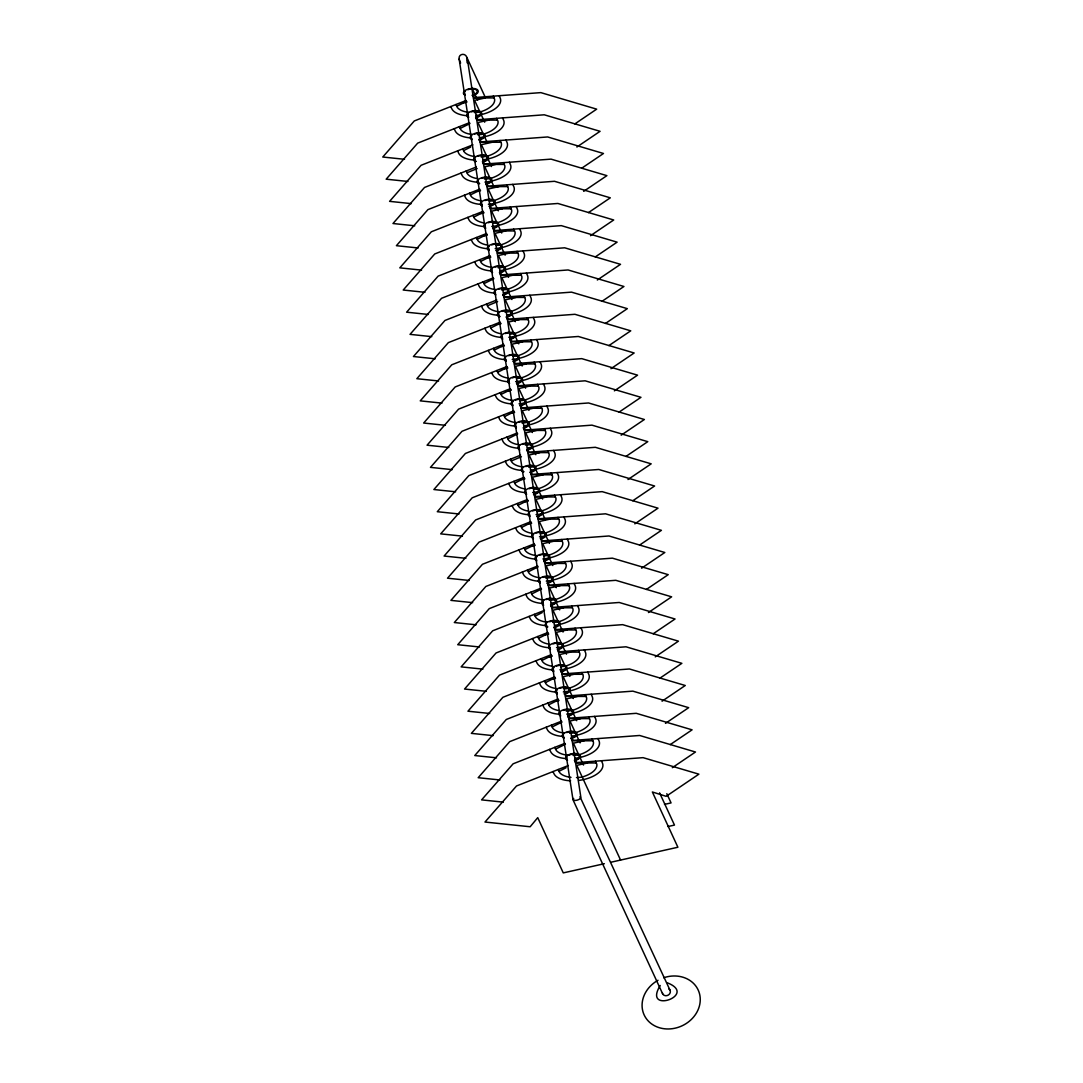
<?xml version="1.0" encoding="UTF-8"?>
<svg xmlns="http://www.w3.org/2000/svg" width="1083" height="1083" viewBox="0 0 1083 1083"><rect width="100%" height="100%" fill="white"/><g stroke="black" fill="none" stroke-linecap="round" stroke-linejoin="round"><path stroke-width="1.5" d="M662.661 993.856L573.002 799.809L459.138 59.064C458.123 53.879 465.365 52.444 466.814 57.345L485.17 97.077M466.814 57.345L467.152 62.8M573.638 798.442C571.513 802.124 580.962 800.175 580.854 797.223L467.545 60.147M660.21 985.516C642.273 1014.609 698.508 995.331 667.615 982.931M574.843 123.922L596.665 109.153L540.85 92.624L474.95 97.524L472.405 95.602L474.232 95.06A7.527 3.655 -8.7 0 0 477.129 89.483A7.527 3.655 -8.7 0 0 466.313 89.781A7.527 3.655 -8.7 0 0 465.297 95.304M576.887 147.017L600.077 131.314L544.248 114.798L478.348 119.685L475.803 117.763L477.644 117.221A7.527 3.655 -8.7 0 0 480.541 111.644A7.527 3.655 -8.7 0 0 469.724 111.942A7.527 3.655 -8.7 0 0 468.709 117.465M581.652 168.258L603.475 153.488L547.66 136.959L481.759 141.846L479.214 139.937L481.042 139.396A7.527 3.655 -8.7 0 0 483.939 133.818A7.527 3.655 -8.7 0 0 473.122 134.116A7.527 3.655 -8.7 0 0 472.107 139.639M583.696 191.339L606.886 175.649L551.071 159.133L485.17 164.02L482.625 162.098L484.453 161.557A7.527 3.655 -8.7 0 0 487.35 155.979A7.527 3.655 -8.7 0 0 476.534 156.277A7.527 3.655 -8.7 0 0 475.518 161.8M588.475 212.593L610.298 197.823L554.482 181.294L488.568 186.181L486.023 184.272L487.864 183.731A7.527 3.655 -8.7 0 0 490.761 178.153A7.527 3.655 -8.7 0 0 479.945 178.451A7.527 3.655 -8.7 0 0 478.93 183.975M590.519 235.674L613.695 219.984L557.88 203.469L491.98 208.356L489.435 206.433L491.262 205.892A7.527 3.655 -8.7 0 0 494.173 200.314A7.527 3.655 -8.7 0 0 483.343 200.612A7.527 3.655 -8.7 0 0 482.341 206.136M595.284 256.928L617.107 242.159L561.292 225.63L495.391 230.517L492.846 228.608L494.674 228.066A7.527 3.655 -8.7 0 0 497.571 222.489A7.527 3.655 -8.7 0 0 486.754 222.787A7.527 3.655 -8.7 0 0 485.739 228.31M597.329 280.01L620.518 264.32L564.703 247.804L498.803 252.691L496.244 250.769L498.085 250.227A7.527 3.655 -8.7 0 0 500.982 244.65A7.527 3.655 -8.7 0 0 490.166 244.948A7.527 3.655 -8.7 0 0 489.15 250.471M602.094 301.264L623.93 286.494L568.101 269.965L502.201 274.852L499.656 272.943L501.497 272.402A7.527 3.655 -8.7 0 0 504.394 266.824A7.527 3.655 -8.7 0 0 493.564 267.122A7.527 3.655 -8.7 0 0 492.562 272.645M605.505 323.424L627.328 308.655L571.513 292.139L505.612 297.026L503.067 295.104L504.895 294.562A7.527 3.655 -8.7 0 0 507.792 288.985A7.527 3.655 -8.7 0 0 496.975 289.283A7.527 3.655 -8.7 0 0 495.96 294.806M608.917 345.599L630.739 330.829L574.924 314.3L509.024 319.187L506.478 317.278L508.306 316.737A7.527 3.655 -8.7 0 0 511.203 311.159A7.527 3.655 -8.7 0 0 500.387 311.457A7.527 3.655 -8.7 0 0 499.371 316.981M610.961 368.68L634.151 352.99L578.322 336.475L512.421 341.362L509.876 339.439L511.718 338.898A7.527 3.655 -8.7 0 0 514.615 333.32A7.527 3.655 -8.7 0 0 503.798 333.618A7.527 3.655 -8.7 0 0 502.783 339.141M614.359 390.855L637.549 375.165L581.733 358.635L515.833 363.522L513.288 361.614L515.115 361.072A7.527 3.655 -8.7 0 0 518.012 355.495A7.527 3.655 -8.7 0 0 507.196 355.793A7.527 3.655 -8.7 0 0 506.194 361.316M619.138 412.095L640.96 397.326L585.145 380.81L519.244 385.697L516.699 383.775L518.527 383.233A7.527 3.655 -8.7 0 0 521.424 377.656A7.527 3.655 -8.7 0 0 510.607 377.953A7.527 3.655 -8.7 0 0 509.592 383.477M621.182 435.19L644.371 419.5L588.556 402.971L522.656 407.858L520.097 405.935L521.938 405.408A7.527 3.655 -8.7 0 0 524.835 399.83A7.527 3.655 -8.7 0 0 514.019 400.128A7.527 3.655 -8.7 0 0 513.004 405.651M625.947 456.43L647.769 441.661L591.954 425.145L526.054 430.032L523.509 428.11L525.35 427.568A7.527 3.655 -8.7 0 0 528.247 421.991A7.527 3.655 -8.7 0 0 517.417 422.289A7.527 3.655 -8.7 0 0 516.415 427.812M627.991 479.525L651.181 463.835L595.366 447.306L529.465 452.193L526.92 450.271L528.748 449.743A7.527 3.655 -8.7 0 0 531.645 444.165A7.527 3.655 -8.7 0 0 520.828 444.463A7.527 3.655 -8.7 0 0 519.813 449.986M632.77 500.766L654.592 485.996L598.777 469.481L532.877 474.368L530.332 472.445L532.159 471.904A7.527 3.655 -8.7 0 0 535.056 466.326A7.527 3.655 -8.7 0 0 524.24 466.624A7.527 3.655 -8.7 0 0 523.224 472.147M634.814 523.861L658.004 508.171L602.175 491.641L536.275 496.528L533.729 494.606L535.571 494.078A7.527 3.655 -8.7 0 0 538.468 488.501A7.527 3.655 -8.7 0 0 527.651 488.785A7.527 3.655 -8.7 0 0 526.636 494.322M639.579 545.101L661.402 530.332L605.587 513.816L539.686 518.703L537.141 516.781L538.968 516.239A7.527 3.655 -8.7 0 0 541.866 510.662A7.527 3.655 -8.7 0 0 531.049 510.959A7.527 3.655 -8.7 0 0 530.034 516.483M641.623 568.196L664.813 552.492L608.998 535.977L543.097 540.864L540.552 538.941L542.38 538.413A7.527 3.655 -8.7 0 0 545.277 532.836A7.527 3.655 -8.7 0 0 534.461 533.12A7.527 3.655 -8.7 0 0 533.445 538.657M646.402 589.436L668.225 574.667L612.409 558.151L546.509 563.038L543.95 561.116L545.791 560.574A7.527 3.655 -8.7 0 0 548.688 554.997A7.527 3.655 -8.7 0 0 537.872 555.295A7.527 3.655 -8.7 0 0 536.857 560.818M648.446 612.531L671.622 596.828L615.807 580.312L549.907 585.199L547.362 583.277L549.189 582.749A7.527 3.655 -8.7 0 0 552.1 577.171A7.527 3.655 -8.7 0 0 541.27 577.456A7.527 3.655 -8.7 0 0 540.268 582.992M653.211 633.772L675.034 619.002L619.219 602.473L553.318 607.373L550.773 605.451L552.601 604.91A7.527 3.655 -8.7 0 0 555.498 599.332A7.527 3.655 -8.7 0 0 544.681 599.63A7.527 3.655 -8.7 0 0 543.666 605.153M655.256 656.867L678.445 641.163L622.63 624.647L556.73 629.534L554.185 627.612L556.012 627.084A7.527 3.655 -8.7 0 0 558.909 621.507A7.527 3.655 -8.7 0 0 548.093 621.791A7.527 3.655 -8.7 0 0 547.077 627.328M660.021 678.107L681.857 663.337L626.028 646.808L560.128 651.709L557.583 649.786L559.424 649.245A7.527 3.655 -8.7 0 0 562.321 643.668A7.527 3.655 -8.7 0 0 551.504 643.965A7.527 3.655 -8.7 0 0 550.489 649.489M662.065 701.202L685.255 685.498L629.44 668.983L563.539 673.87L560.994 671.947L562.822 671.406A7.527 3.655 -8.7 0 0 565.719 665.842A7.527 3.655 -8.7 0 0 554.902 666.126A7.527 3.655 -8.7 0 0 553.887 671.65M665.476 723.363L688.666 707.673L632.851 691.144L566.951 696.031L564.405 694.122L566.233 693.58A7.527 3.655 -8.7 0 0 569.13 688.003A7.527 3.655 -8.7 0 0 558.314 688.301A7.527 3.655 -8.7 0 0 557.298 693.824M670.255 744.603L692.078 729.834L636.263 713.318L570.348 718.205L567.803 716.283L569.644 715.741A7.527 3.655 -8.7 0 0 572.541 710.164A7.527 3.655 -8.7 0 0 561.725 710.462A7.527 3.655 -8.7 0 0 560.71 715.985M672.299 767.698L695.476 752.008L639.66 735.479L573.76 740.366L571.215 738.457L573.042 737.916A7.527 3.655 -8.7 0 0 575.953 732.338A7.527 3.655 -8.7 0 0 565.123 732.636A7.527 3.655 -8.7 0 0 564.121 738.159M456.769 106.256L466.611 101.369M460.18 128.43L470.022 123.53M463.592 150.591L470.672 147.071M466.99 172.766L477.143 168.555M470.401 194.926L480.243 190.039M473.812 217.101L483.641 212.2M477.21 239.262L487.052 234.375M480.622 261.436L490.464 256.536M484.033 283.597L493.875 278.71M487.445 305.772L497.598 301.561M490.843 327.932L500.684 323.045M494.254 350.107L504.096 345.206M497.666 372.268L507.494 367.381M501.063 394.442L510.905 389.542M504.475 416.603L514.317 411.716M507.886 438.777L517.715 433.877M511.298 460.938L521.437 456.728M514.696 483.113L524.538 478.212M518.107 505.274L527.949 500.387M521.519 527.435L531.347 522.548M524.917 549.609L534.758 544.708M528.328 571.77L538.17 566.883M531.739 593.944L541.568 589.044M535.151 616.105L542.231 612.585M538.549 638.28L548.391 633.379M541.96 660.44L551.802 655.553M545.372 682.615L555.2 677.714M548.77 704.776L558.611 699.889M552.181 726.95L562.023 722.05M555.593 749.111L565.421 744.224M558.99 771.286L566.084 767.752M466.123 100.489L414.288 120.958L382.773 157.021L404.514 159.296M469.521 122.65L417.7 143.118L386.184 179.182L407.925 181.457M472.933 144.824L421.111 165.293L389.596 201.357L411.337 203.631M476.344 166.985L424.522 187.454L392.994 223.518L414.735 225.792M479.755 189.159L427.92 209.628L396.405 245.692L418.146 247.966M483.153 211.32L431.332 231.789L399.817 267.853L421.558 270.127M486.565 233.495L434.743 253.963L403.214 290.027L424.956 292.302M489.976 255.656L438.141 276.124L406.626 312.188L428.367 314.463M493.374 277.83L441.553 298.299L410.037 334.363L431.779 336.637M496.786 299.991L444.964 320.46L413.449 356.524L435.19 358.798M500.197 322.165L448.362 342.621L416.847 378.698L438.588 380.972M503.595 344.326L451.773 364.795L420.258 400.859L441.999 403.133M507.006 366.501L455.185 386.956L423.67 423.033L445.411 425.308M510.418 388.662L458.596 409.13L427.068 445.194L448.809 447.469M513.829 410.836L461.994 431.291L430.479 467.369L452.22 469.643M517.227 432.997L465.406 453.466L433.89 489.53L455.632 491.804M520.639 455.171L468.817 475.627L437.302 511.704L459.043 513.978M524.05 477.332L472.215 497.801L440.7 533.865L462.441 536.139M527.448 499.507L475.627 519.962L444.111 556.039L465.852 558.314M530.86 521.668L479.038 542.136L447.523 578.2L469.264 580.474M534.271 543.842L482.449 564.297L450.921 600.375L472.662 602.649M537.682 566.003L485.847 586.472L454.332 622.535L476.073 624.81M541.08 588.164L489.259 608.632L457.743 644.71L479.485 646.971M544.492 610.338L492.67 630.807L461.155 666.871L482.896 669.145M547.903 632.499L496.068 652.968L464.553 689.045L486.294 691.306M551.301 654.673L499.48 675.142L467.964 711.206L489.706 713.48M554.713 676.834L502.891 697.303L471.376 733.367L493.117 735.641M558.124 699.009L506.303 719.478L474.774 755.541L496.515 757.816M561.536 721.17L509.7 741.638L478.185 777.702L499.926 779.977M564.933 743.344L513.112 763.813L481.597 799.877L503.338 802.151M568.345 765.505L516.523 785.974L484.994 822.038L530.156 826.762L537.737 817.638L563.268 872.898L604.355 863.706M596.246 762.946L575.709 762.974L574.626 760.618L576.454 760.076A7.527 3.655 -8.7 0 0 579.351 754.499A7.527 3.655 -8.7 0 0 568.534 754.797A7.527 3.655 -8.7 0 0 567.519 760.32M463.862 102.736L466.922 102.046M485.319 97.93L474.584 100.34L484.683 122.189M488.717 120.105L477.996 122.501L487.391 142.834M492.129 142.266L481.407 144.675L491.492 166.525M495.54 164.44L484.805 166.836L494.2 187.169M477.495 191.407L480.554 190.716M498.938 186.601L488.216 188.997L498.315 210.86M480.893 213.568L483.966 212.891M502.35 208.775L491.628 211.171L501.713 233.021M484.304 235.742L487.364 235.052M505.761 230.936L495.026 233.332L505.125 255.195M487.716 257.903L490.775 257.226M509.172 253.111L498.437 255.507L508.536 277.356M512.57 275.272L501.849 277.668L511.948 299.517M515.982 297.446L505.26 299.842L515.346 321.692M497.936 324.413L500.996 323.722M519.393 319.607L508.658 322.003L518.757 343.853M501.348 346.574L504.407 345.897M522.791 341.781L512.069 344.177L522.168 366.027M504.746 368.748L507.819 368.058M526.203 363.942L515.481 366.338L525.566 388.188M508.157 390.909L511.217 390.232M529.614 386.103L518.879 388.513L528.978 410.362M511.569 413.083L514.628 412.393M533.012 408.277L522.29 410.674L532.389 432.523M536.423 430.438L525.702 432.848L535.801 454.698M539.835 452.613L529.1 455.009L538.495 475.342M521.789 479.579L524.849 478.889M543.246 474.774L532.511 477.183L542.61 499.033M525.187 501.754L528.26 501.063M546.644 496.948L535.923 499.344L545.318 519.678M528.599 523.915L531.672 523.224M550.056 519.109L539.334 521.519L549.419 543.368M532.01 546.089L535.07 545.399M553.467 541.283L542.732 543.68L552.831 565.529M556.865 563.444L546.143 565.854L556.242 587.703M560.277 585.619L549.555 588.015L559.654 609.864M563.688 607.78L552.953 610.189L563.052 632.039M545.642 634.746L548.702 634.069M567.099 629.954L556.364 632.35L566.463 654.2M549.04 656.921L552.113 656.23M570.497 652.115L559.776 654.525L569.875 676.374M552.452 679.082L555.525 678.405M573.909 674.289L563.187 676.685L573.273 698.535M555.863 701.256L558.923 700.566M577.32 696.45L566.585 698.86L576.684 720.709M580.718 718.625L569.996 721.021L580.095 742.87M584.13 740.786L573.408 743.195L583.493 765.045M587.541 762.96L576.806 765.356L620.573 860.078M664.502 804.385L671.067 802.909L666.817 793.704M667.9 826.546L674.479 825.084L659.588 792.837M610.853 862.244L677.89 847.244L652.359 791.984L666.153 796.33L698.887 774.169L643.072 757.653L577.171 762.54L574.626 760.618M473.488 97.944L494.024 97.917M497.435 120.091L476.886 120.118L475.803 117.763M500.833 142.252L480.297 142.279L479.214 139.937M504.245 164.426L483.708 164.454L482.625 162.098M507.656 186.587L487.12 186.614L486.023 184.272M511.068 208.762L490.518 208.789L489.435 206.433M493.929 230.95L514.466 230.923M497.341 253.124L517.877 253.097M521.289 275.258L500.739 275.285L499.656 272.943M524.686 297.432L504.15 297.459L503.067 295.104M528.098 319.593L507.561 319.62L506.478 317.278M531.509 341.768L510.959 341.795L509.876 339.439M514.371 363.956L534.921 363.929M517.782 386.117L538.319 386.103M521.194 408.291L541.73 408.264M545.142 430.438L524.592 430.452L523.509 428.11M548.539 452.599L528.003 452.626L526.92 450.271M551.951 474.774L531.415 474.787L530.332 472.445M534.812 496.962L555.362 496.935M538.224 519.123L558.774 519.109M541.635 541.297L562.172 541.27M565.583 563.444L545.047 563.458L543.95 561.116M568.995 585.605L548.445 585.632L547.362 583.277M572.393 607.78L551.856 607.793L550.773 605.451M575.804 629.94L555.268 629.968L554.185 627.612M579.215 652.101L558.666 652.128L557.583 649.786M562.077 674.303L582.613 674.276M565.488 696.464L586.025 696.437M589.436 718.611L568.9 718.638L567.803 716.283M592.848 740.772L572.298 740.799L571.215 738.457M579.96 796.695L670.066 990.295M460.6 63.085L459.138 59.064M499.141 95.724L500.116 97.849A24.963 12.116 -8.7 0 1 476.344 115.434M493.239 96.157L494.606 99.243A22.161 10.749 -8.7 0 1 479.972 111.996A22.161 10.749 -8.7 0 1 474.246 112.551M502.553 117.885L503.527 120.023A24.963 12.116 -8.7 0 1 479.755 137.595M496.637 118.331L498.018 121.404A22.161 10.749 -8.7 0 1 483.384 134.17A22.161 10.749 -8.7 0 1 477.657 134.725M505.951 140.059L506.939 142.184A24.963 12.116 -8.7 0 1 483.167 159.77M500.048 140.492L501.429 143.579A22.161 10.749 -8.7 0 1 486.795 156.331A22.161 10.749 -8.7 0 1 481.069 156.886M509.362 162.22L510.35 164.359A24.963 12.116 -8.7 0 1 484.954 182.106M471.904 87.913L477.576 100.177M503.46 162.667L504.84 165.74A22.161 10.749 -8.7 0 1 490.193 178.505A22.161 10.749 -8.7 0 1 484.467 179.061M512.773 184.394L513.748 186.52A24.963 12.116 -8.7 0 1 488.365 204.281M506.858 184.827L508.238 187.914A22.161 10.749 -8.7 0 1 493.604 200.666A22.161 10.749 -8.7 0 1 489.299 201.154M516.171 206.555L517.16 208.694A24.963 12.116 -8.7 0 1 491.777 226.442M510.269 207.002L511.65 210.075A22.161 10.749 -8.7 0 1 497.016 222.841A22.161 10.749 -8.7 0 1 492.697 223.328M519.583 228.73L520.571 230.855A24.963 12.116 -8.7 0 1 495.188 248.616M513.68 229.163L515.061 232.249A22.161 10.749 -8.7 0 1 500.427 245.002A22.161 10.749 -8.7 0 1 496.109 245.489M455.943 104.51L457.405 107.569A22.161 10.749 -8.7 0 0 468.777 112.348M522.994 250.89L523.969 253.016A24.963 12.116 -8.7 0 1 500.197 270.601M450.772 106.554L451.76 108.679A24.963 12.116 -8.7 0 0 466.868 115.691M459.341 126.67L460.803 129.73A22.161 10.749 -8.7 0 0 472.188 134.509M517.078 251.337L518.459 254.41A22.161 10.749 -8.7 0 1 503.825 267.176A22.161 10.749 -8.7 0 1 498.099 267.718M526.406 273.065L527.38 275.19A24.963 12.116 -8.7 0 1 503.609 292.776M454.183 128.715L455.158 130.84A24.963 12.116 -8.7 0 0 470.266 137.866M520.49 273.498L521.871 276.585A22.161 10.749 -8.7 0 1 507.237 289.337A22.161 10.749 -8.7 0 1 501.51 289.892M462.752 148.845L464.214 151.904A22.161 10.749 -8.7 0 0 475.599 156.683M529.804 295.226L530.792 297.351A24.963 12.116 -8.7 0 1 507.02 314.936M457.595 150.889L458.569 153.014A24.963 12.116 -8.7 0 0 475.193 160.122M466.164 171.006L467.626 174.065A22.161 10.749 -8.7 0 0 477.305 178.614M523.901 295.673L525.282 298.746A22.161 10.749 -8.7 0 1 510.648 311.511A22.161 10.749 -8.7 0 1 504.922 312.053M533.215 317.4L534.203 319.526A24.963 12.116 -8.7 0 1 508.807 337.287M460.992 173.05L461.981 175.175A24.963 12.116 -8.7 0 0 478.605 182.282M527.313 317.833L528.68 320.92A22.161 10.749 -8.7 0 1 514.046 333.672A22.161 10.749 -8.7 0 1 509.741 334.16M469.575 193.18L471.024 196.24A22.161 10.749 -8.7 0 0 480.717 200.775M536.626 339.561L537.601 341.687A24.963 12.116 -8.7 0 1 512.218 359.448M464.404 195.211L465.392 197.35A24.963 12.116 -8.7 0 0 482.016 204.457M472.973 215.341L474.435 218.4A22.161 10.749 -8.7 0 0 484.115 222.949M530.711 340.008L532.091 343.081A22.161 10.749 -8.7 0 1 517.457 355.847A22.161 10.749 -8.7 0 1 513.152 356.321M540.024 361.736L541.013 363.861A24.963 12.116 -8.7 0 1 515.63 381.622M467.815 217.385L468.79 219.511A24.963 12.116 -8.7 0 0 483.898 226.523M534.122 362.169L535.503 365.255A22.161 10.749 -8.7 0 1 520.869 378.008A22.161 10.749 -8.7 0 1 516.55 378.495M476.385 237.515L477.847 240.575A22.161 10.749 -8.7 0 0 487.526 245.11M543.436 383.896L544.424 386.022A24.963 12.116 -8.7 0 1 519.041 403.783M471.213 239.546L472.202 241.685A24.963 12.116 -8.7 0 0 488.826 248.792M479.796 259.676L481.245 262.736A22.161 10.749 -8.7 0 0 492.63 267.515M537.534 384.343L538.914 387.416A22.161 10.749 -8.7 0 1 524.28 400.182A22.161 10.749 -8.7 0 1 519.962 400.656M546.847 406.071L547.822 408.196A24.963 12.116 -8.7 0 1 524.05 425.781M474.625 261.72L475.613 263.846A24.963 12.116 -8.7 0 0 490.721 270.858M540.931 406.504L542.312 409.577A22.161 10.749 -8.7 0 1 527.678 422.343A22.161 10.749 -8.7 0 1 521.952 422.898M483.194 281.851L484.656 284.91A22.161 10.749 -8.7 0 0 496.041 289.689M550.245 428.232L551.233 430.357A24.963 12.116 -8.7 0 1 527.462 447.942M478.036 283.881L479.011 286.02A24.963 12.116 -8.7 0 0 495.648 293.127M486.605 304.012L488.067 307.071A22.161 10.749 -8.7 0 0 499.453 311.85M544.343 428.678L545.724 431.751A22.161 10.749 -8.7 0 1 531.09 444.517A22.161 10.749 -8.7 0 1 525.363 445.059M553.657 450.406L554.645 452.532A24.963 12.116 -8.7 0 1 530.873 470.117M481.448 306.056L482.422 308.181A24.963 12.116 -8.7 0 0 499.046 315.288M547.754 450.839L549.135 453.912A22.161 10.749 -8.7 0 1 534.501 466.678A22.161 10.749 -8.7 0 1 528.775 467.233M490.017 326.186L491.479 329.246A22.161 10.749 -8.7 0 0 501.158 333.781M557.068 472.567L558.056 474.692A24.963 12.116 -8.7 0 1 532.66 492.454M484.846 328.217L485.834 330.356A24.963 12.116 -8.7 0 0 502.458 337.463M493.428 348.347L494.877 351.406A22.161 10.749 -8.7 0 0 504.57 355.955M551.166 473L552.533 476.087A22.161 10.749 -8.7 0 1 537.899 488.839A22.161 10.749 -8.7 0 1 533.594 489.326M560.48 494.741L561.454 496.867A24.963 12.116 -8.7 0 1 536.071 514.628M488.257 350.391L489.245 352.516A24.963 12.116 -8.7 0 0 505.869 359.624M554.564 495.175L555.945 498.248A22.161 10.749 -8.7 0 1 541.31 511.014A22.161 10.749 -8.7 0 1 537.006 511.501M496.826 370.521L498.288 373.581A22.161 10.749 -8.7 0 0 507.968 378.116M563.877 516.902L564.866 519.028A24.963 12.116 -8.7 0 1 539.483 536.789M491.668 372.552L492.643 374.691A24.963 12.116 -8.7 0 0 507.751 381.703M500.238 392.682L501.7 395.742A22.161 10.749 -8.7 0 0 513.071 400.52M557.975 517.336L559.356 520.422A22.161 10.749 -8.7 0 1 544.722 533.174A22.161 10.749 -8.7 0 1 540.403 533.662M567.289 539.077L568.277 541.202A24.963 12.116 -8.7 0 1 542.894 558.963M495.066 394.726L496.055 396.852A24.963 12.116 -8.7 0 0 511.162 403.864M561.387 539.51L562.767 542.583A22.161 10.749 -8.7 0 1 548.133 555.349A22.161 10.749 -8.7 0 1 543.815 555.836M503.649 414.857L505.098 417.916A22.161 10.749 -8.7 0 0 516.483 422.695M570.7 561.238L571.675 563.363A24.963 12.116 -8.7 0 1 546.292 581.124M498.478 416.887L499.466 419.013A24.963 12.116 -8.7 0 0 514.574 426.039M507.047 437.018L508.509 440.077A22.161 10.749 -8.7 0 0 519.894 444.856M564.784 561.671L566.165 564.757A22.161 10.749 -8.7 0 1 551.531 577.51A22.161 10.749 -8.7 0 1 545.805 578.065M574.098 583.412L575.087 585.537A24.963 12.116 -8.7 0 1 551.315 603.109M501.889 439.062L502.864 441.187A24.963 12.116 -8.7 0 0 519.502 448.294M568.196 583.845L569.577 586.918A22.161 10.749 -8.7 0 1 554.943 599.684A22.161 10.749 -8.7 0 1 549.216 600.239M510.459 459.192L511.921 462.251A22.161 10.749 -8.7 0 0 523.292 467.03M577.51 605.573L578.498 607.698A24.963 12.116 -8.7 0 1 554.726 625.284M505.287 461.223L506.275 463.348A24.963 12.116 -8.7 0 0 521.383 470.374M513.87 481.353L515.332 484.412A22.161 10.749 -8.7 0 0 525.011 488.961M571.607 606.006L572.988 609.093A22.161 10.749 -8.7 0 1 558.354 621.845A22.161 10.749 -8.7 0 1 552.628 622.4M580.921 627.734L581.896 629.873A24.963 12.116 -8.7 0 1 556.513 647.62M508.699 483.397L509.687 485.522A24.963 12.116 -8.7 0 0 526.311 492.63M575.019 628.181L576.386 631.254A22.161 10.749 -8.7 0 1 561.752 644.019A22.161 10.749 -8.7 0 1 557.447 644.507M517.281 503.514L518.73 506.587A22.161 10.749 -8.7 0 0 528.423 511.122M584.333 649.908L585.307 652.034A24.963 12.116 -8.7 0 1 559.925 669.795M512.11 505.558L513.098 507.683A24.963 12.116 -8.7 0 0 529.722 514.791M520.679 525.688L522.141 528.748A22.161 10.749 -8.7 0 0 531.821 533.296M578.417 650.341L579.798 653.428A22.161 10.749 -8.7 0 1 565.164 666.18A22.161 10.749 -8.7 0 1 560.859 666.668M587.731 672.069L588.719 674.208A24.963 12.116 -8.7 0 1 563.336 691.956M515.522 527.732L516.496 529.858A24.963 12.116 -8.7 0 0 531.604 536.87M581.828 672.516L583.209 675.589A22.161 10.749 -8.7 0 1 568.575 688.355A22.161 10.749 -8.7 0 1 564.257 688.842M524.091 547.849L525.553 550.922A22.161 10.749 -8.7 0 0 536.924 555.687M591.142 694.244L592.13 696.369A24.963 12.116 -8.7 0 1 566.734 714.13M518.919 549.893L519.908 552.019A24.963 12.116 -8.7 0 0 535.016 559.045M585.24 694.677L586.62 697.763A22.161 10.749 -8.7 0 1 571.973 710.516A22.161 10.749 -8.7 0 1 566.247 711.071M527.502 570.024L528.951 573.083A22.161 10.749 -8.7 0 0 540.336 577.862M594.553 716.405L595.528 718.543A24.963 12.116 -8.7 0 1 571.756 736.115M522.331 572.068L523.319 574.193A24.963 12.116 -8.7 0 0 539.943 581.3M588.638 716.851L590.018 719.924A22.161 10.749 -8.7 0 1 575.384 732.69A22.161 10.749 -8.7 0 1 569.658 733.245M530.9 592.184L532.362 595.257A22.161 10.749 -8.7 0 0 543.747 600.023M597.951 738.579L598.94 740.704A24.963 12.116 -8.7 0 1 575.168 758.29M525.742 594.229L526.717 596.354A24.963 12.116 -8.7 0 0 541.825 603.38M592.049 739.012L593.43 742.099A22.161 10.749 -8.7 0 1 578.796 754.851A22.161 10.749 -8.7 0 1 573.069 755.406M534.312 614.359L535.774 617.418A22.161 10.749 -8.7 0 0 547.145 622.197M601.363 760.74L602.351 762.879A24.963 12.116 -8.7 0 1 578.579 780.45M529.14 616.403L530.129 618.528A24.963 12.116 -8.7 0 0 546.753 625.636M595.46 761.187L596.841 764.26A22.161 10.749 -8.7 0 1 582.207 777.025A22.161 10.749 -8.7 0 1 576.481 777.58M537.723 636.52L539.185 639.593A22.161 10.749 -8.7 0 0 548.864 644.128M532.552 638.564L533.54 640.689A24.963 12.116 -8.7 0 0 550.164 647.796M541.121 658.694L542.583 661.754A22.161 10.749 -8.7 0 0 552.276 666.289M535.963 660.738L536.938 662.864A24.963 12.116 -8.7 0 0 553.575 669.971M544.532 680.855L545.994 683.914A22.161 10.749 -8.7 0 0 555.674 688.463M539.375 682.899L540.349 685.025A24.963 12.116 -8.7 0 0 555.457 692.051M547.944 703.029L549.406 706.089A22.161 10.749 -8.7 0 0 559.085 710.624M542.773 705.074L543.761 707.199A24.963 12.116 -8.7 0 0 558.869 714.211M551.355 725.19L552.804 728.25A22.161 10.749 -8.7 0 0 564.189 733.029M546.184 727.235L547.172 729.36A24.963 12.116 -8.7 0 0 562.28 736.372M554.753 747.365L556.215 750.424A22.161 10.749 -8.7 0 0 567.6 755.203M549.595 749.395L550.57 751.534A24.963 12.116 -8.7 0 0 565.678 758.547M558.165 769.526L559.627 772.585A22.161 10.749 -8.7 0 0 570.998 777.364M552.993 771.57L553.982 773.695A24.963 12.116 -8.7 0 0 570.606 780.802M539.429 555.213A6.498 3.154 -8.7 0 1 548.445 555.917A6.498 3.154 -8.7 0 1 543.747 560.642M536.654 559.816A6.498 3.154 -8.7 0 1 536.965 556.608M542.84 577.388A6.498 3.154 -8.7 0 1 551.843 578.078A6.498 3.154 -8.7 0 1 547.145 582.816M540.065 581.991A6.498 3.154 -8.7 0 1 539.659 579.608M498.546 289.202A6.498 3.154 -8.7 0 1 507.548 289.906A6.498 3.154 -8.7 0 1 502.85 294.644M495.188 293.1A6.498 3.154 -8.7 0 1 495.351 291.435M501.943 311.376A6.498 3.154 -8.7 0 1 510.959 312.08A6.498 3.154 -8.7 0 1 506.262 316.805M500.129 316.547A6.498 3.154 -8.7 0 1 499.168 315.979M498.6 315.261A6.498 3.154 -8.7 0 1 498.762 313.61M495.134 267.041A6.498 3.154 -8.7 0 1 504.136 267.745A6.498 3.154 -8.7 0 1 499.439 272.469M492.359 271.643A6.498 3.154 -8.7 0 1 491.953 269.274M505.355 333.537A6.498 3.154 -8.7 0 1 514.371 334.241A6.498 3.154 -8.7 0 1 509.66 338.979M502.58 338.153A6.498 3.154 -8.7 0 1 501.876 336.623M491.723 244.866A6.498 3.154 -8.7 0 1 500.739 245.57A6.498 3.154 -8.7 0 1 496.041 250.308M488.947 249.483A6.498 3.154 -8.7 0 1 489.259 246.261M508.766 355.711A6.498 3.154 -8.7 0 1 517.769 356.415A6.498 3.154 -8.7 0 1 513.071 361.14M505.978 360.314A6.498 3.154 -8.7 0 1 505.571 357.931M488.325 222.705A6.498 3.154 -8.7 0 1 497.327 223.409A6.498 3.154 -8.7 0 1 492.63 228.134M485.536 227.308A6.498 3.154 -8.7 0 1 485.13 224.939M512.178 377.872A6.498 3.154 -8.7 0 1 521.18 378.576A6.498 3.154 -8.7 0 1 516.483 383.314M509.389 382.489A6.498 3.154 -8.7 0 1 509.7 379.267M484.913 200.531A6.498 3.154 -8.7 0 1 493.916 201.235A6.498 3.154 -8.7 0 1 489.218 205.973M482.125 205.147A6.498 3.154 -8.7 0 1 481.732 202.765M536.031 533.053A6.498 3.154 -8.7 0 1 545.033 533.757A6.498 3.154 -8.7 0 1 540.336 538.481M533.242 537.655A6.498 3.154 -8.7 0 1 533.553 534.447M481.502 178.37A6.498 3.154 -8.7 0 1 490.518 179.074A6.498 3.154 -8.7 0 1 485.807 183.799M479.674 183.541A6.498 3.154 -8.7 0 1 478.023 181.457M515.576 400.047A6.498 3.154 -8.7 0 1 524.592 400.751A6.498 3.154 -8.7 0 1 519.894 405.475M512.801 404.649A6.498 3.154 -8.7 0 1 513.112 401.441M478.104 156.196A6.498 3.154 -8.7 0 1 487.106 156.9A6.498 3.154 -8.7 0 1 482.409 161.638M476.276 161.381A6.498 3.154 -8.7 0 1 475.315 160.812M474.747 160.094A6.498 3.154 -8.7 0 1 474.909 158.429M522.399 444.382A6.498 3.154 -8.7 0 1 531.401 445.086A6.498 3.154 -8.7 0 1 526.704 449.811M519.041 448.267A6.498 3.154 -8.7 0 1 519.204 446.602M474.692 134.035A6.498 3.154 -8.7 0 1 483.695 134.739A6.498 3.154 -8.7 0 1 478.997 139.463M471.904 138.638A6.498 3.154 -8.7 0 1 471.498 136.268M525.796 466.543A6.498 3.154 -8.7 0 1 534.812 467.247A6.498 3.154 -8.7 0 1 530.115 471.985M523.982 471.728A6.498 3.154 -8.7 0 1 522.615 468.777M529.208 488.717A6.498 3.154 -8.7 0 1 538.224 489.421A6.498 3.154 -8.7 0 1 533.513 494.146M526.433 493.32A6.498 3.154 -8.7 0 1 525.729 491.79M518.987 422.208A6.498 3.154 -8.7 0 1 527.99 422.911A6.498 3.154 -8.7 0 1 523.292 427.65M516.212 426.824A6.498 3.154 -8.7 0 1 515.806 424.441M546.252 599.549A6.498 3.154 -8.7 0 1 555.254 600.253A6.498 3.154 -8.7 0 1 550.557 604.977M542.894 603.448A6.498 3.154 -8.7 0 1 543.057 601.782M549.65 621.723A6.498 3.154 -8.7 0 1 558.666 622.414A6.498 3.154 -8.7 0 1 553.968 627.152M547.836 626.895A6.498 3.154 -8.7 0 1 546.874 626.326M546.306 625.608A6.498 3.154 -8.7 0 1 546.468 623.943M553.061 643.884A6.498 3.154 -8.7 0 1 562.063 644.588A6.498 3.154 -8.7 0 1 557.366 649.313M550.286 648.487A6.498 3.154 -8.7 0 1 549.582 646.971M556.472 666.059A6.498 3.154 -8.7 0 1 565.475 666.749A6.498 3.154 -8.7 0 1 560.777 671.487M553.684 670.661A6.498 3.154 -8.7 0 1 553.995 667.453M559.884 688.219A6.498 3.154 -8.7 0 1 568.886 688.923A6.498 3.154 -8.7 0 1 564.189 693.648M557.095 692.822A6.498 3.154 -8.7 0 1 557.407 689.614M563.282 710.38A6.498 3.154 -8.7 0 1 572.298 711.084A6.498 3.154 -8.7 0 1 567.587 715.822M560.507 714.997A6.498 3.154 -8.7 0 1 560.101 712.614M566.693 732.555A6.498 3.154 -8.7 0 1 575.696 733.259A6.498 3.154 -8.7 0 1 570.998 737.983M563.905 737.157A6.498 3.154 -8.7 0 1 563.512 734.788M568.724 755.352A6.498 3.154 -8.7 0 1 578.769 755.081A6.498 3.154 -8.7 0 1 574.41 760.158M566.747 758.614A6.498 3.154 -8.7 0 1 566.91 756.949M467.87 89.699A6.498 3.154 -8.7 0 1 476.886 90.403A6.498 3.154 -8.7 0 1 472.188 95.128M465.094 94.302A6.498 3.154 -8.7 0 1 465.406 91.094M471.281 111.86A6.498 3.154 -8.7 0 1 480.283 112.564A6.498 3.154 -8.7 0 1 475.586 117.302M468.506 116.477A6.498 3.154 -8.7 0 1 468.1 114.094M663.703 977.759A29.755 25.762 -24.8 0 1 699.713 1004.713A29.755 25.762 -24.8 0 1 653.618 1025.235A29.755 25.762 -24.8 0 1 658.017 980.277M668.793 988.941A4.102 3.56 -24.8 0 1 668.387 995.02A4.102 3.56 -24.8 0 1 662.39 992.962M532.619 510.878A6.498 3.154 -8.7 0 1 541.622 511.582A6.498 3.154 -8.7 0 1 536.924 516.307M529.831 515.494A6.498 3.154 -8.7 0 1 529.425 513.112"/></g></svg>
